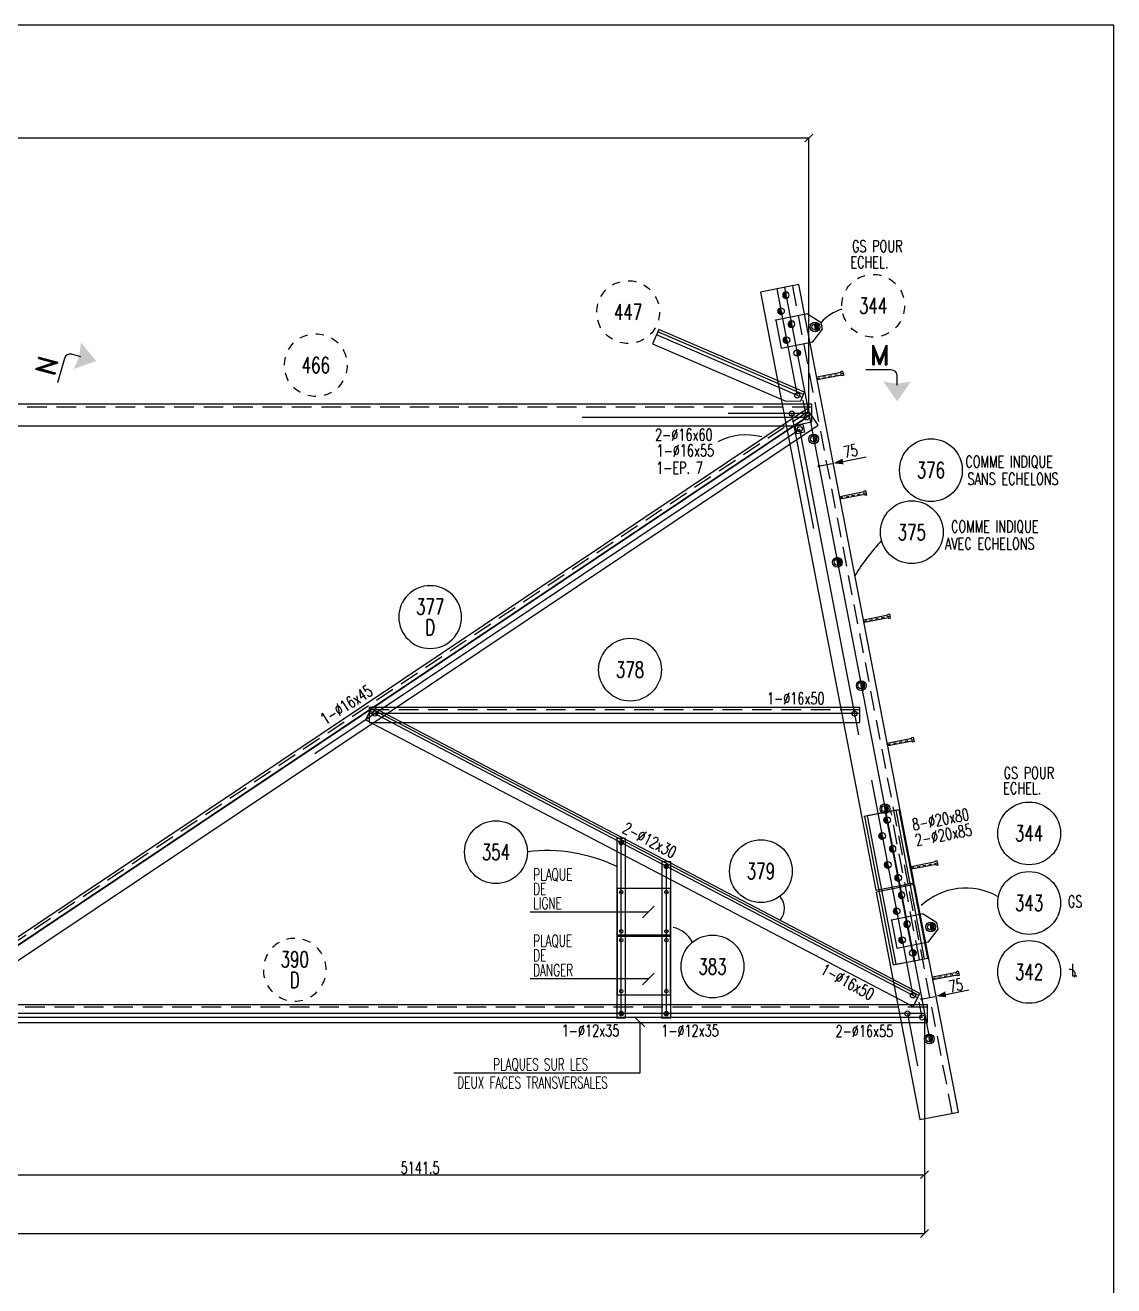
# Model space of a CAD drawing. Extents: x 554281 to 570501, y -47677 to -36197.
# Drawn here: x 564952 to 570501, y -42620 to -36197 of the extents above; entities that cross this region are included whole.
import ezdxf
from ezdxf.enums import TextEntityAlignment as Align

# ---------------------------------------------------------------- set-up
doc = ezdxf.new("R2010")
doc.units = 0
doc.header["$LTSCALE"] = 200
doc.header["$MEASUREMENT"] = 0
doc.linetypes.add('DASHDOT', pattern=[1, 0.5, -0.25, 0, -0.25])
doc.linetypes.add('DASHED', pattern=[0.75, 0.5, -0.25])
doc.layers.get('0').update_dxf_attribs({"linetype": 'CONTINUOUS'})
for name, color, linetype in [('ASSI', 6, 'CONTINUOUS'), ('BOLLINI_1', 7, 'CONTINUOUS'), ('BOLLINI_5', 7, 'CONTINUOUS'), ('Echelon', 1, 'CONTINUOUS'), ('FORI', 2, 'CONTINUOUS'), ('LINEA_ANG', 2, 'CONTINUOUS'), ('LINEE_PIASTRA', 2, 'CONTINUOUS'), ('LINEE_PIASTRE', 2, 'CONTINUOUS'), ('LM', 7, 'CONTINUOUS'), ('LP', 3, 'CONTINUOUS'), ('LS', 7, 'CONTINUOUS'), ('LSP', 3, 'CONTINUOUS'), ('MZ', 6, 'DASHDOT'), ('PIASTRE', 5, 'CONTINUOUS'), ('QT_MAL', 7, 'CONTINUOUS'), ('TESTI_A_P', 7, 'CONTINUOUS'), ('TRAT-Y', 7, 'DASHED')]:
    doc.layers.add(name, color=color, linetype=linetype)
doc.styles.add('QUOTE', font='ROMANS8.SHX', dxfattribs={"width": 0.7})
doc.styles.add('RD', font='ROMAND8.SHX', dxfattribs={"width": 0.7})
doc.styles.add('RQL', font='ROMANS8.SHX', dxfattribs={"width": 0.7})
doc.styles.add('RS', font='ROMANS8.shx', dxfattribs={"width": 0.7})
doc.styles.add('S00', font='romans', dxfattribs={"width": 0.8})
doc.styles.get("Standard").update_dxf_attribs({"font": 'ROMANS8.SHX', "width": 0.7})
doc.dimstyles.new('FRECCE1', dxfattribs={"dimtxt": 60, "dimasz": 6.66, "dimexe": 0, "dimexo": 0, "dimgap": 1, "dimtad": 1, "dimzin": 0, "dimdsep": 46, "dimtxsty": 'RS', "dimblk1": 'QUOTP', "dimblk2": 'QUOTF', "dimsah": 1, "dimcen": 0, "dimclrd": 2, "dimclre": 2, "dimclrt": 7, "dimadec": 0, "dimazin": 0, "dimtfac": 1, "dimtix": 1, "dimtmove": 2, "dimatfit": 3, "dimldrblk": 'QUOTP', "dimfxl": 1, "dimtolj": 1, "dimtzin": 0, "dimarcsym": 0})
doc.dimstyles.new('KIT', dxfattribs={"dimtxt": 40, "dimasz": 20, "dimexe": 1.25, "dimexo": 20, "dimgap": 10, "dimtad": 3, "dimdec": 1, "dimdsep": 46, "dimtxsty": 'S00', "dimblk": 'OBLIQUE', "dimcen": 2.5, "dimclrd": 256, "dimclre": 256, "dimclrt": 256, "dimaunit": 1, "dimadec": 1, "dimazin": 0, "dimtfac": 1, "dimtdec": 1, "dimtmove": 0, "dimatfit": 3, "dimldrblk": 'OBLIQUE', "dimfxl": 1, "dimlwd": -1, "dimlwe": -1, "dimarcsym": 0})
doc.dimstyles.new('TRATTO', dxfattribs={"dimscale": 0, "dimtxt": 60, "dimasz": 40, "dimexe": 0, "dimexo": 0, "dimgap": 5, "dimtad": 1, "dimrnd": 0.5, "dimdsep": 46, "dimtxsty": 'RS', "dimblk1": 'OBLIQUE', "dimblk2": 'OBLIQUE', "dimsah": 1, "dimcen": 0.09, "dimclrd": 2, "dimclre": 2, "dimclrt": 7, "dimadec": 0, "dimazin": 0, "dimtfac": 1, "dimtix": 1, "dimtmove": 2, "dimatfit": 3, "dimfxl": 1, "dimtolj": 1, "dimtzin": 0, "dimarcsym": 0})

# ---------------------------------------------------------------- blocks, each defined once
blk = doc.blocks.new('12')
at = {"color": 0}
for p, q in [((-1, 0.06), (-0.06, 1)), ((-1, 0.01), (-0.01, 1)), ((-1, -0.03), (0.03, 1)), ((-1, -0.07), (0.07, 1)), ((0.09, -1), (-1, 0.09)), ((0.05, -1), (-1, 0.05)), ((0, -1), (-1, 0)), ((-0.99, 0.16), (-0.16, 0.99)), ((-0.99, 0.11), (-0.11, 0.99)), ((-0.99, -0.11), (0.11, 0.99)), ((-0.99, -0.15), (0.15, 0.99)), ((0.17, -0.99), (-0.99, 0.17)), ((0.13, -0.99), (-0.99, 0.13)), ((-0.98, 0.22), (-0.22, 0.98)), ((-0.98, -0.19), (0.19, 0.98)), ((0.21, -0.98), (-0.98, 0.21)), ((-0.97, -0.23), (0.23, 0.97)), ((0.24, -0.97), (-0.97, 0.24)), ((-0.96, 0.28), (-0.28, 0.96)), ((-0.96, -0.27), (0.27, 0.96)), ((0.28, -0.96), (-0.96, 0.28)), ((-0.95, -0.3), (0.3, 0.95)), ((0.31, -0.95), (-0.95, 0.31)), ((-0.94, 0.34), (-0.34, 0.94)), ((-0.94, -0.33), (0.33, 0.94)), ((0.35, -0.94), (-0.94, 0.35)), ((-0.93, -0.37), (0.37, 0.93)), ((0.38, -0.93), (-0.93, 0.38)), ((-0.92, -0.4), (0.4, 0.92)), ((-0.91, 0.42), (-0.42, 0.91)), ((0.41, -0.91), (-0.91, 0.41)), ((-0.9, -0.43), (0.43, 0.9)), ((0.44, -0.9), (-0.9, 0.44)), ((-0.89, -0.46), (0.46, 0.89)), ((0.47, -0.88), (-0.88, 0.47)), ((-0.87, -0.49), (0.49, 0.87)), ((0.5, -0.87), (-0.87, 0.5)), ((-0.86, 0.52), (-0.52, 0.86)), ((-0.86, -0.52), (0.52, 0.86)), ((0.53, -0.85), (-0.85, 0.53)), ((-0.84, -0.54), (0.54, 0.84)), ((0.55, -0.83), (-0.83, 0.55)), ((-0.82, -0.57), (0.57, 0.82)), ((0.58, -0.81), (-0.81, 0.58)), ((-0.8, -0.6), (0.6, 0.8)), ((0.61, -0.79), (-0.79, 0.61)), ((-0.78, -0.62), (0.62, 0.78)), ((0.63, -0.78), (-0.78, 0.63)), ((-0.76, -0.65), (0.65, 0.76)), ((0.66, -0.75), (-0.75, 0.66)), ((-0.74, -0.67), (0.67, 0.74)), ((0.68, -0.73), (-0.73, 0.68)), ((-0.72, -0.69), (0.69, 0.72)), ((0.7, -0.71), (-0.71, 0.7)), ((-0.7, -0.72), (0.72, 0.7)), ((0.73, -0.69), (-0.69, 0.73)), ((0.75, -0.67), (-0.67, 0.75)), ((-0.67, -0.74), (0.74, 0.67)), ((-0.65, -0.76), (0.76, 0.65)), ((0.77, -0.64), (-0.64, 0.77)), ((-0.63, -0.78), (0.78, 0.63)), ((0.79, -0.62), (-0.62, 0.79)), ((-0.6, -0.8), (0.8, 0.6)), ((0.81, -0.59), (-0.59, 0.81)), ((-0.57, -0.82), (0.82, 0.57)), ((0.83, -0.56), (-0.56, 0.83)), ((-0.55, -0.84), (0.84, 0.55)), ((0.84, -0.54), (-0.54, 0.84)), ((-0.52, -0.85), (0.85, 0.52)), ((0.86, -0.51), (-0.51, 0.86)), ((-0.49, -0.87), (0.87, 0.49)), ((0.88, -0.48), (-0.48, 0.88)), ((-0.46, -0.89), (0.89, 0.46)), ((0.89, -0.45), (-0.45, 0.89)), ((-0.43, -0.9), (0.9, 0.43)), ((0.91, -0.42), (-0.42, 0.91)), ((-0.4, -0.92), (0.92, 0.4)), ((0.92, -0.39), (-0.39, 0.92)), ((-0.37, -0.93), (0.93, 0.37)), ((0.93, -0.36), (-0.36, 0.93)), ((-0.34, -0.94), (0.94, 0.34)), ((0.95, -0.33), (-0.33, 0.95)), ((-0.3, -0.95), (0.95, 0.3)), ((0.96, -0.29), (-0.29, 0.96)), ((-0.27, -0.96), (0.96, 0.27)), ((0.97, -0.26), (-0.26, 0.97)), ((-0.23, -0.97), (0.97, 0.23)), ((0.98, -0.22), (-0.22, 0.98)), ((-0.2, -0.98), (0.98, 0.2)), ((0.98, -0.18), (-0.18, 0.98)), ((-0.16, -0.99), (0.99, 0.16)), ((0.99, -0.14), (-0.14, 0.99)), ((-0.12, -0.99), (0.99, 0.12)), ((0.99, -0.1), (-0.1, 0.99)), ((-0.08, -1), (1, 0.08)), ((1, -0.06), (-0.06, 1)), ((-0.04, -1), (1, 0.04)), ((1, -0.02), (-0.02, 1)), ((1, 0.02), (0.02, 1)), ((1, 0.07), (0.07, 1)), ((0.99, 0.12), (0.12, 0.99)), ((0.98, 0.17), (0.17, 0.98)), ((0.97, 0.23), (0.23, 0.97)), ((0.96, 0.29), (0.29, 0.96)), ((0.93, 0.36), (0.36, 0.93)), ((0.9, 0.44), (0.44, 0.9)), ((0.84, 0.55), (0.55, 0.84)), ((-0.04, -1), (-1, -0.04)), ((-0.09, -1), (-1, -0.09)), ((-0.14, -0.99), (-0.99, -0.14)), ((-0.2, -0.98), (-0.98, -0.2)), ((-0.25, -0.97), (-0.97, -0.25)), ((-0.32, -0.95), (-0.95, -0.32)), ((-0.39, -0.92), (-0.92, -0.39)), ((-0.48, -0.88), (-0.88, -0.48)), ((-0.6, -0.8), (-0.8, -0.6)), ((0.01, -1), (1, -0.01)), ((0.05, -1), (1, -0.05)), ((0.1, -0.99), (0.99, -0.1)), ((0.15, -0.99), (0.99, -0.15)), ((0.21, -0.98), (0.98, -0.21)), ((0.27, -0.96), (0.96, -0.27)), ((0.33, -0.94), (0.94, -0.33)), ((0.41, -0.91), (0.91, -0.41)), ((0.5, -0.87), (0.87, -0.5)), ((0.66, -0.75), (0.75, -0.66))]:
    blk.add_line(p, q, dxfattribs=at)
blk.add_circle((0, 0), 1)
blk = doc.blocks.new('MRKR_98')
blk.add_point((0, 0))
at = {"color": 7, "style": 'QUOTE', "width": 0.5, "flags": 1}
for tag, p in [('TI', (3.73, 6.83)), ('DI_S', (3.73, 6.42)), ('AUX2', (3.71, 4.93)), ('NFORI', (3.72, 5.3)), ('AUX1', (3.73, 4.19)), ('D_S', (3.73, 6.02)), ('E_S', (3.73, 5.68)), ('FAM', (3.73, 4.55)), ('COMMESSA', (3.73, 3.85)), ('MD', (3.73, 3.51)), ('MP', (3.73, 3.16)), ('LARGHEZZA', (3.73, 2.82)), ('SPESSORE', (3.73, 2.48)), ('NP', (3.73, 2.14)), ('SV', (3.73, 1.79)), ('PESO', (3.73, 1.45)), ('QUA', (3.73, 1.11)), ('LUN', (3.73, 0.76)), ('PROF', (3.73, 0.42)), ('POS', (3.73, 0.08))]:
    blk.add_attdef(tag, p, '', height=0.2, dxfattribs=at)
at = {"color": 7, "flags": 1}
for tag, p in [('LAV1', (5.26, 6.88)), ('LAV2', (5.26, 6.55)), ('LAV3', (5.26, 6.21)), ('LAV4', (5.26, 5.88)), ('LAV5', (5.26, 5.55)), ('LAV6', (5.26, 5.21)), ('LAV7', (5.26, 4.88)), ('LAV8', (5.26, 4.55)), ('LAV9', (5.26, 4.21)), ('LAV10', (5.26, 3.88))]:
    blk.add_attdef(tag, p, '', height=0.2, dxfattribs=at)
blk = doc.blocks.new('ASSE98')
blk.add_line((0, 0), (1, 0))
at = {"color": 7, "style": 'QUOTE', "width": 0.5, "flags": 1}
for tag, p in [('TI', (1.3831, 6.8273)), ('DI_S', (1.3831, 6.4218)), ('D_S', (1.3831, 6.0209)), ('E_S', (1.3831, 5.6806)), ('NFORI', (1.3645, 5.2979)), ('ALAR', (1.3635, 4.9325)), ('FAM', (1.3775, 4.5465)), ('ALA', (1.3831, 4.1926)), ('DISP2', (1.3831, 3.8497)), ('DISP1', (1.3831, 3.5069)), ('PINZAF', (1.3831, 3.164)), ('PINZAI', (1.3831, 2.8211)), ('TRP', (1.3831, 2.4783)), ('NP', (1.3831, 2.1354)), ('SV', (1.3831, 1.7926)), ('PESO', (1.3831, 1.4497)), ('QUA', (1.3831, 1.1069)), ('LUN', (1.3831, 0.764)), ('PROF', (1.3831, 0.4211)), ('POS', (1.3831, 0.0783))]:
    blk.add_attdef(tag, p, '', height=0.2, dxfattribs=at)
at = {"color": 7, "flags": 1}
for tag, p in [('LAV1', (3.0743, 6.8285)), ('LAV2', (3.0743, 6.4951)), ('LAV3', (3.0743, 6.1618)), ('LAV4', (3.0743, 5.8285)), ('LAV5', (3.0743, 5.4951)), ('LAV6', (3.0743, 5.1618)), ('LAV7', (3.0743, 4.8285)), ('LAV8', (3.0743, 4.4951)), ('LAV9', (3.0743, 4.1618)), ('LAV10', (3.0743, 3.8285))]:
    blk.add_attdef(tag, p, '', height=0.2, dxfattribs=at)
blk = doc.blocks.new('P20')
at = {"color": 0}
for p, q in [((0, 0.98), (0.02, 1)), ((0, 0.94), (0.06, 1)), ((1, -0.01), (0, 0.99)), ((0, 0.89), (0.1, 0.99)), ((0, 0.85), (0.14, 0.99)), ((0, 0.8), (0.18, 0.98)), ((0, 0.76), (0.22, 0.98)), ((0, 0.71), (0.25, 0.97)), ((0, 0.67), (0.29, 0.96)), ((1, -0.05), (0, 0.95)), ((0, 0.62), (0.32, 0.95)), ((0, 0.58), (0.36, 0.93)), ((0, 0.53), (0.39, 0.92)), ((0, 0.49), (0.42, 0.91)), ((1, -0.09), (0, 0.9)), ((0, 0.44), (0.45, 0.89)), ((0, 0.4), (0.48, 0.88)), ((0.99, -0.13), (0, 0.86)), ((0, 0.35), (0.51, 0.86)), ((0, 0.31), (0.54, 0.84)), ((0, 0.26), (0.56, 0.83)), ((0.99, -0.17), (0, 0.81)), ((0, 0.22), (0.59, 0.81)), ((0, 0.17), (0.61, 0.79)), ((0.98, -0.21), (0, 0.77)), ((0, 0.13), (0.64, 0.77)), ((0, 0.08), (0.66, 0.75)), ((0, 0.04), (0.69, 0.73)), ((0.97, -0.25), (0, 0.72)), ((0, -0.01), (0.71, 0.7)), ((0.96, -0.28), (0, 0.68)), ((0, -0.05), (0.73, 0.68)), ((0, -0.1), (0.75, 0.66)), ((0.95, -0.32), (0, 0.63)), ((0, -0.14), (0.77, 0.63)), ((0, -0.19), (0.79, 0.61)), ((0.94, -0.35), (0, 0.59)), ((0, -0.23), (0.81, 0.58)), ((0, -0.28), (0.83, 0.56)), ((0.92, -0.38), (0, 0.54)), ((0, -0.32), (0.85, 0.53)), ((0.91, -0.41), (0, 0.5)), ((0, -0.36), (0.87, 0.5)), ((0, -0.41), (0.88, 0.47)), ((0.9, -0.44), (0, 0.45)), ((0, -0.45), (0.9, 0.44)), ((0.88, -0.47), (0, 0.41)), ((0, -0.5), (0.91, 0.41)), ((0, -0.54), (0.92, 0.38)), ((0.87, -0.5), (0, 0.36)), ((0, -0.59), (0.94, 0.35)), ((0.85, -0.53), (0, 0.32)), ((0, -0.63), (0.95, 0.31)), ((0, -0.68), (0.96, 0.28)), ((0.83, -0.56), (0, 0.27)), ((0, -0.72), (0.97, 0.25)), ((0.81, -0.58), (0, 0.23)), ((0, -0.77), (0.98, 0.21)), ((0.79, -0.61), (0, 0.18)), ((0, -0.81), (0.99, 0.17)), ((0.77, -0.63), (0, 0.14)), ((0, -0.86), (0.99, 0.13)), ((0.75, -0.66), (0, 0.09)), ((0, -0.9), (1, 0.09)), ((0.73, -0.68), (0, 0.05)), ((0, -0.95), (1, 0.05)), ((0.71, -0.7), (0, 0.01)), ((0, -0.99), (1, 0.01)), ((1, 0.04), (0.04, 1)), ((1, 0.09), (0.09, 1)), ((0.99, 0.14), (0.14, 0.99)), ((0.98, 0.19), (0.19, 0.98)), ((0.97, 0.25), (0.25, 0.97)), ((0.95, 0.31), (0.31, 0.95)), ((0.92, 0.38), (0.38, 0.92)), ((0.88, 0.47), (0.47, 0.88)), ((0.81, 0.59), (0.59, 0.81)), ((0.69, -0.73), (0, -0.04)), ((0.66, -0.75), (0, -0.08)), ((0.64, -0.77), (0, -0.13)), ((0.61, -0.79), (0, -0.17)), ((0.59, -0.81), (0, -0.22)), ((0.56, -0.83), (0, -0.26)), ((0.54, -0.84), (0, -0.31)), ((0.51, -0.86), (0, -0.35)), ((0.48, -0.88), (0, -0.4)), ((0.45, -0.89), (0, -0.44)), ((0.42, -0.91), (0, -0.49)), ((0.39, -0.92), (0, -0.53)), ((0.36, -0.93), (0, -0.58)), ((0.32, -0.95), (0, -0.62)), ((0.29, -0.96), (0, -0.67)), ((0.25, -0.97), (0, -0.71)), ((0.22, -0.98), (0, -0.76)), ((0.18, -0.98), (0, -0.8)), ((0.14, -0.99), (0, -0.85)), ((0.1, -0.99), (0, -0.89)), ((0.04, -1), (1, -0.04)), ((0.09, -1), (1, -0.09)), ((0.14, -0.99), (0.99, -0.14)), ((0.19, -0.98), (0.98, -0.19)), ((0.25, -0.97), (0.97, -0.25)), ((0.31, -0.95), (0.95, -0.31)), ((0.38, -0.92), (0.92, -0.38)), ((0.47, -0.88), (0.88, -0.47)), ((0.59, -0.81), (0.81, -0.59))]:
    blk.add_line(p, q, dxfattribs=at)
for radius in [1.5, 1]:
    blk.add_circle((0, 0), radius)
blk = doc.blocks.new('16')
blk.add_circle((0, 0), 1)
blk = doc.blocks.new('20')
at = {"color": 0}
for p, q in [((0, 0.98), (0.02, 1)), ((0, 0.94), (0.06, 1)), ((1, -0.01), (0, 0.99)), ((0, 0.89), (0.1, 0.99)), ((0, 0.85), (0.14, 0.99)), ((0, 0.8), (0.18, 0.98)), ((0, 0.76), (0.22, 0.98)), ((0, 0.71), (0.25, 0.97)), ((0, 0.67), (0.29, 0.96)), ((1, -0.05), (0, 0.95)), ((0, 0.62), (0.32, 0.95)), ((0, 0.58), (0.36, 0.93)), ((0, 0.53), (0.39, 0.92)), ((0, 0.49), (0.42, 0.91)), ((1, -0.09), (0, 0.9)), ((0, 0.44), (0.45, 0.89)), ((0, 0.4), (0.48, 0.88)), ((0.99, -0.13), (0, 0.86)), ((0, 0.35), (0.51, 0.86)), ((0, 0.31), (0.54, 0.84)), ((0, 0.26), (0.56, 0.83)), ((0.99, -0.17), (0, 0.81)), ((0, 0.22), (0.59, 0.81)), ((0, 0.17), (0.61, 0.79)), ((0.98, -0.21), (0, 0.77)), ((0, 0.13), (0.64, 0.77)), ((0, 0.08), (0.66, 0.75)), ((0, 0.04), (0.69, 0.73)), ((0.97, -0.25), (0, 0.72)), ((0, -0.01), (0.71, 0.7)), ((0.96, -0.28), (0, 0.68)), ((0, -0.05), (0.73, 0.68)), ((0, -0.1), (0.75, 0.66)), ((0.95, -0.32), (0, 0.63)), ((0, -0.14), (0.77, 0.63)), ((0, -0.19), (0.79, 0.61)), ((0.94, -0.35), (0, 0.59)), ((0, -0.23), (0.81, 0.58)), ((0, -0.28), (0.83, 0.56)), ((0.92, -0.38), (0, 0.54)), ((0, -0.32), (0.85, 0.53)), ((0.91, -0.41), (0, 0.5)), ((0, -0.36), (0.87, 0.5)), ((0, -0.41), (0.88, 0.47)), ((0.9, -0.44), (0, 0.45)), ((0, -0.45), (0.9, 0.44)), ((0.88, -0.47), (0, 0.41)), ((0, -0.5), (0.91, 0.41)), ((0, -0.54), (0.92, 0.38)), ((0.87, -0.5), (0, 0.36)), ((0, -0.59), (0.94, 0.35)), ((0.85, -0.53), (0, 0.32)), ((0, -0.63), (0.95, 0.31)), ((0, -0.68), (0.96, 0.28)), ((0.83, -0.56), (0, 0.27)), ((0, -0.72), (0.97, 0.25)), ((0.81, -0.58), (0, 0.23)), ((0, -0.77), (0.98, 0.21)), ((0.79, -0.61), (0, 0.18)), ((0, -0.81), (0.99, 0.17)), ((0.77, -0.63), (0, 0.14)), ((0, -0.86), (0.99, 0.13)), ((0.75, -0.66), (0, 0.09)), ((0, -0.9), (1, 0.09)), ((0.73, -0.68), (0, 0.05)), ((0, -0.95), (1, 0.05)), ((0.71, -0.7), (0, 0.01)), ((0, -0.99), (1, 0.01)), ((1, 0.04), (0.04, 1)), ((1, 0.09), (0.09, 1)), ((0.99, 0.14), (0.14, 0.99)), ((0.98, 0.19), (0.19, 0.98)), ((0.97, 0.25), (0.25, 0.97)), ((0.95, 0.31), (0.31, 0.95)), ((0.92, 0.38), (0.38, 0.92)), ((0.88, 0.47), (0.47, 0.88)), ((0.81, 0.59), (0.59, 0.81)), ((0.69, -0.73), (0, -0.04)), ((0.66, -0.75), (0, -0.08)), ((0.64, -0.77), (0, -0.13)), ((0.61, -0.79), (0, -0.17)), ((0.59, -0.81), (0, -0.22)), ((0.56, -0.83), (0, -0.26)), ((0.54, -0.84), (0, -0.31)), ((0.51, -0.86), (0, -0.35)), ((0.48, -0.88), (0, -0.4)), ((0.45, -0.89), (0, -0.44)), ((0.42, -0.91), (0, -0.49)), ((0.39, -0.92), (0, -0.53)), ((0.36, -0.93), (0, -0.58)), ((0.32, -0.95), (0, -0.62)), ((0.29, -0.96), (0, -0.67)), ((0.25, -0.97), (0, -0.71)), ((0.22, -0.98), (0, -0.76)), ((0.18, -0.98), (0, -0.8)), ((0.14, -0.99), (0, -0.85)), ((0.1, -0.99), (0, -0.89)), ((0.04, -1), (1, -0.04)), ((0.09, -1), (1, -0.09)), ((0.14, -0.99), (0.99, -0.14)), ((0.19, -0.98), (0.98, -0.19)), ((0.25, -0.97), (0.97, -0.25)), ((0.31, -0.95), (0.95, -0.31)), ((0.38, -0.92), (0.92, -0.38)), ((0.47, -0.88), (0.88, -0.47)), ((0.59, -0.81), (0.81, -0.59))]:
    blk.add_line(p, q, dxfattribs=at)
blk.add_line((0, 1), (0, -1))
blk.add_circle((0, 0), 1)
blk = doc.blocks.new('_OBLIQUE')
at = {"color": 0, "linetype": 'ByBlock'}
blk.add_line((-0.5, -0.5), (0.5, 0.5), dxfattribs=at)
blk = doc.blocks.new('*D36')
at = {"layer": 'LS', "color": 2, "lineweight": -2, "transparency": 16777216}
for p, q in [((564394.1, -41233), (564394.1, -42054.1)), ((569535.6, -41233), (569535.6, -42054.1)), ((564394.1, -42054.1), (569535.6, -42054.1))]:
    blk.add_line(p, q, dxfattribs=at)
at = {"layer": 'LS', "color": 2, "lineweight": -2, "transparency": 16777216, "xscale": 40, "yscale": 40, "zscale": 40, "rotation": 180}
blk.add_blockref('_OBLIQUE', (564394.1, -42054.1), dxfattribs=at)
at = {"layer": 'LS', "color": 2, "lineweight": -2, "transparency": 16777216, "xscale": 40, "yscale": 40, "zscale": 40}
blk.add_blockref('_OBLIQUE', (569535.6, -42054.1), dxfattribs=at)
at = {"layer": 'LS', "color": 7, "transparency": 16777216, "insert": (566964.8, -42019.1), "char_height": 60, "attachment_point": 5, "style": 'RS'}
blk.add_mtext('\\A1;5141.5', dxfattribs=at)
blk = doc.blocks.new('YYY')
blk.add_circle((0, 0), 8)
at = {"color": 3, "style": 'RQL', "width": 0.7}
for tag, p in [('POS3', (0, 0.65)), ('POS2', (0, -4.63))]:
    blk.add_attdef(tag, text='', height=4, dxfattribs=at).set_placement(p, align=Align.CENTER)
at = {"style": 'RQL', "width": 0.7, "flags": 1}
blk.add_attdef('TIPO', text='', height=3, dxfattribs=at).set_placement((0, 0), align=Align.MIDDLE_CENTER)
blk = doc.blocks.new('A$C6E393FD9')
at = {"layer": 'Echelon', "color": 3}
blk.add_lwpolyline([(2.5, 0), (0, 19.8), (168.6, 41.4), (167.9, 47.2), (177.8, 48.5), (181.8, 17.1), (171.9, 15.8), (171.2, 21.6), (2.5, 0)], close=True, dxfattribs=at)
at = {"layer": 'MZ', "ltscale": 0.2}
blk.add_line((1.3, 9.9), (179.8, 32.8), dxfattribs=at)
blk = doc.blocks.new('xxx')
blk.add_circle((0, 0), 8)
at = {"color": 3, "style": 'RQL', "width": 0.7}
blk.add_attdef('POS', text='', height=4, dxfattribs=at).set_placement((0, 0), align=Align.MIDDLE)
at = {"color": 3, "style": 'RQL', "width": 0.7, "flags": 1}
blk.add_attdef('POS1', (-0.39, -5.42), '', height=2, dxfattribs=at)
at = {"style": 'RQL', "width": 0.7, "flags": 1}
blk.add_attdef('TIPO', (-0.39, -8.66), '', height=2, dxfattribs=at)
blk = doc.blocks.new('bull')
at = {"style": 'RS', "width": 0.7, "flags": 1}
for tag, p in [('NN', (-12.25, 0)), ('DIAMETRO', (0, -4.86)), ('SERRAGGIO', (0, -9.71)), ('LUNGHEZZA', (0, -14.57)), ('NB', (0, -19.43)), ('TIPO', (0, -24.12)), ('EL', (-0.14, -29))]:
    blk.add_attdef(tag, p, '', height=3, dxfattribs=at)
at = {"style": 'RS', "width": 0.7}
blk.add_attdef('BULLONE', (0, 0), '', height=3, dxfattribs=at)
blk = doc.blocks.new('zzz')
at = {"linetype": 'Continuous'}
for start, end in [(120, 135), (90, 105), (60, 75), (150, 165), (30, 45), (180, 195), (0, 15), (330, 345), (210, 225), (300, 315), (240, 255), (270, 285)]:
    blk.add_arc((0, 0), 8, start, end, dxfattribs=at)
at = {"color": 3, "style": 'RQL', "width": 0.7}
blk.add_attdef('POS1', text='', height=4, dxfattribs=at).set_placement((0, 0), align=Align.MIDDLE)
at = {"style": 'RQL', "width": 0.7, "flags": 1}
blk.add_attdef('TIPO', (0, -8), '', height=3, dxfattribs=at)
blk = doc.blocks.new('QUOTP')
at = {"layer": 'ASSI', "color": 2, "const_width": 1.07}
blk.add_lwpolyline([(-0.53, 0, 1), (0.53, 0, 1)], format="xyb", close=True, dxfattribs=at)
blk = doc.blocks.new('QUOTF')
at = {"layer": 'LS', "color": 2}
blk.add_line((7.5, 0), (25.5, 0), dxfattribs=at)
blk.add_solid([(7.5, 2.25), (0, 0), (7.5, -2.25)], dxfattribs=at)
blk = doc.blocks.new('*D48')
at = {"layer": 'QT_MAL', "color": 2, "lineweight": -2, "transparency": 16777216}
for p, q in [((568997.6, -38443.3), (568997.6, -38443.3)), ((569004.2, -38442.1), (569064.7, -38430.4)), ((569071.3, -38429.1), (569071.3, -38429.1))]:
    blk.add_line(p, q, dxfattribs=at)
at = {"layer": 'QT_MAL', "color": 2, "lineweight": -2, "transparency": 16777216, "xscale": 6.66, "yscale": 6.66, "zscale": 6.66}
for name, p, rotation in [('QUOTF', (569071.3, -38429.1), 10.91543261024065), ('QUOTP', (568997.6, -38443.3), 190.9154326102406)]:
    blk.add_blockref(name, p, dxfattribs=dict(at, rotation=rotation))
at = {"layer": 'QT_MAL', "color": 7, "transparency": 16777216, "insert": (569158.9, -38366.5), "char_height": 60, "attachment_point": 5, "rotation": 10.91543, "style": 'RS'}
blk.add_mtext('\\A1;75', dxfattribs=at)
blk = doc.blocks.new('*D51')
at = {"layer": 'LS', "color": 2, "lineweight": -2, "transparency": 16777216}
for p, q in [((556304.5, -38175.6), (556304.5, -36771.3)), ((556304.5, -36771.3), (568946, -36771.3)), ((568946, -38175.6), (568946, -36771.3))]:
    blk.add_line(p, q, dxfattribs=at)
at = {"layer": 'LS', "color": 2, "lineweight": -2, "transparency": 16777216, "xscale": 40, "yscale": 40, "zscale": 40, "rotation": 180}
blk.add_blockref('_OBLIQUE', (556304.5, -36771.3), dxfattribs=at)
at = {"layer": 'LS', "color": 2, "lineweight": -2, "transparency": 16777216, "xscale": 40, "yscale": 40, "zscale": 40}
blk.add_blockref('_OBLIQUE', (568946, -36771.3), dxfattribs=at)
at = {"layer": 'LS', "color": 7, "transparency": 16777216, "insert": (562625.2, -36733.5), "char_height": 60, "attachment_point": 5, "style": 'RS'}
blk.add_mtext('\\A1;12641 SUR TRUSQ. 75', dxfattribs=at)
blk = doc.blocks.new('*D54')
at = {"layer": 'LS', "color": 2, "lineweight": -2, "transparency": 16777216}
for p, q in [((555714.8, -42054.1), (555714.8, -42353.7)), ((569535.6, -42054.1), (569535.6, -42353.7)), ((555714.8, -42353.7), (569535.6, -42353.7))]:
    blk.add_line(p, q, dxfattribs=at)
at = {"layer": 'LS', "color": 2, "lineweight": -2, "transparency": 16777216, "xscale": 40, "yscale": 40, "zscale": 40, "rotation": 180}
blk.add_blockref('_OBLIQUE', (555714.8, -42353.7), dxfattribs=at)
at = {"layer": 'LS', "color": 2, "lineweight": -2, "transparency": 16777216, "xscale": 40, "yscale": 40, "zscale": 40}
blk.add_blockref('_OBLIQUE', (569535.6, -42353.7), dxfattribs=at)
at = {"layer": 'LS', "color": 7, "transparency": 16777216, "insert": (562625.2, -42315.9), "char_height": 60, "attachment_point": 5, "style": 'RS'}
blk.add_mtext('\\A1;13821 SUR TRUSQ. 75', dxfattribs=at)
blk = doc.blocks.new('*D55')
at = {"layer": 'QT_MAL', "color": 2, "lineweight": -2, "transparency": 16777216}
for p, q in [((569521.3, -41158.9), (569521.3, -41158.9)), ((569527.9, -41157.6), (569588.4, -41146)), ((569595, -41144.7), (569595, -41144.7))]:
    blk.add_line(p, q, dxfattribs=at)
at = {"layer": 'QT_MAL', "color": 2, "lineweight": -2, "transparency": 16777216, "xscale": 6.66, "yscale": 6.66, "zscale": 6.66}
for name, p, rotation in [('QUOTF', (569595, -41144.7), 10.91543261024065), ('QUOTP', (569521.3, -41158.9), 190.9154326102406)]:
    blk.add_blockref(name, p, dxfattribs=dict(at, rotation=rotation))
at = {"layer": 'QT_MAL', "color": 7, "transparency": 16777216, "insert": (569695.6, -41089.4), "char_height": 60, "attachment_point": 5, "rotation": 10.91543, "style": 'RS'}
blk.add_mtext('\\A1;75', dxfattribs=at)
blk = doc.blocks.new('www')
at = {"linetype": 'Continuous'}
for start, end in [(120, 135), (90, 105), (60, 75), (150, 165), (30, 45), (180, 195), (0, 15), (330, 345), (210, 225), (300, 315), (240, 255), (270, 285)]:
    blk.add_arc((0, 0), 8, start, end, dxfattribs=at)
at = {"color": 3, "style": 'RQL', "width": 0.7}
for tag, p in [('POS3', (0, 0.65)), ('POS2', (0, -4.63))]:
    blk.add_attdef(tag, text='', height=4, dxfattribs=at).set_placement(p, align=Align.CENTER)
at = {"style": 'RQL', "width": 0.7, "flags": 1}
blk.add_attdef('TIPO', text='', height=3, dxfattribs=at).set_placement((0, 0), align=Align.MIDDLE_CENTER)
blk = doc.blocks.new('IQ')
for p, q in [((0.5, 0.5), (-0.5, 0.5)), ((-0.5, 0.5), (-0.5, -0.5)), ((0.5, -0.5), (0.5, 0.5)), ((-0.5, -0.5), (0.5, -0.5))]:
    blk.add_line(p, q)
at = {"flags": 1}
for tag, p in [('SPESSORE', (0, -0.01)), ('NUMERO', (0, -0.34))]:
    blk.add_attdef(tag, p, '', height=0.2, dxfattribs=at)
blk = doc.blocks.new('imbbull')
at = {"style": 'RS', "width": 0.7, "flags": 1}
for tag, p in [('NN', (-11.1, 0)), ('DIAMETRO', (0, -4.86)), ('SERRAGGIO', (0, -9.71)), ('LUNGHEZZA', (0, -14.57)), ('NB', (0, -19.43)), ('TIPO', (0, -24.38)), ('EL', (-0.14, -29.26))]:
    blk.add_attdef(tag, p, '', height=3, dxfattribs=at)
at = {"style": 'RS', "width": 0.7}
blk.add_attdef('BULLONE', (0, 0), '', height=3, dxfattribs=at)

msp = doc.modelspace()

# ---------------------------------------------------------------- linework, layer by layer
at = {"layer": 'ASSI', "color": 6}
msp.add_line((569449.059, -41233.034), (569500.518, -41499.869), dxfattribs=at)
at = {"layer": 'LINEA_ANG'}
for p, q in [((568895.72, -37518.793), (568699.338, -37556.665)), ((568699.338, -37556.665), (569287.111, -40604.506)), ((569483.493, -40566.634), (568895.72, -37518.793)), ((568181.731, -37747.533), (568150.152, -37821.037)), ((568924.12, -38066.472), (568181.731, -37747.533)), ((568150.152, -37821.037), (568828.226, -38112.345)), ((568905.173, -38110.575), (568924.12, -38066.472)), ((568961.729, -38128.644), (563161.729, -38128.644)), ((568937.562, -38151.541), (564491.625, -41125.67)), ((568828.226, -38112.345), (568905.173, -38110.575)), ((568993.164, -38234.658), (568937.562, -38151.541)), ((568961.729, -38218.644), (568961.729, -38128.644)), ((568861.729, -38238.644), (568961.729, -38218.644)), ((563161.729, -38238.644), (568861.729, -38238.644)), ((564592.11, -41178.762), (568993.164, -38234.658)), ((566721.027, -39669.665), (566686.241, -39736.11)), ((569206.713, -39674.339), (566705.713, -39674.339)), ((566705.713, -39674.339), (566705.713, -39749.339)), ((569512.601, -41131.143), (566721.027, -39669.665)), ((569206.713, -39749.339), (569206.713, -39674.339)), ((566686.241, -39736.11), (569477.814, -41197.588)), ((566705.713, -39749.339), (569206.713, -39749.339)), ((569390.893, -40197.421), (569243.607, -40225.824)), ((569536.7, -40953.489), (569390.893, -40197.421)), ((569243.607, -40225.824), (569389.414, -40981.893)), ((569287.111, -40604.506), (569483.493, -40566.634)), ((569485.332, -40576.173), (569288.951, -40614.045)), ((569708.777, -41734.824), (569485.332, -40576.173)), ((569288.951, -40614.045), (569512.396, -41772.696)), ((569389.414, -40981.893), (569536.7, -40953.489)), ((569477.814, -41197.588), (569512.601, -41131.143)), ((569551.343, -41188.034), (564297.343, -41188.034)), ((569551.343, -41278.034), (569551.343, -41188.034)), ((569551.343, -41278.034), (569551.343, -41188.034)), ((564297.343, -41278.034), (569551.343, -41278.034)), ((569512.396, -41772.696), (569708.777, -41734.824))]:
    msp.add_line(p, q, dxfattribs=at)
at = {"layer": 'LINEA_ANG', "color": 2}
for p, q in [((568919.186, -38077.957), (568176.797, -37759.018)), ((569507.267, -41141.332), (566715.693, -39679.853))]:
    msp.add_line(p, q, dxfattribs=at)
at = {"layer": 'LINEA_ANG', "color": 6, "const_width": 4.75}
msp.add_lwpolyline([(568943.376, -38175.644, 1), (568948.626, -38175.644, 1)], format="xyb", close=True, dxfattribs=at)
at = {"layer": 'LINEA_ANG', "color": 1, "const_width": 4.75}
msp.add_lwpolyline([(569532.99, -41233.034, 1), (569538.24, -41233.034, 1)], format="xyb", close=True, dxfattribs=at)
msp.add_lwpolyline([(569532.99, -41233.034, 1), (569538.24, -41233.034, 1)], format="xyb", close=True, dxfattribs=at)
at = {"layer": 'LINEE_PIASTRA'}
for p, q in [((568939.828, -37668.353), (569009.158, -37710.997)), ((568967.286, -37810.73), (569015.785, -37745.363)), ((569529.443, -40725.743), (569598.772, -40768.387)), ((569556.9, -40868.12), (569605.4, -40802.753))]:
    msp.add_line(p, q, dxfattribs=at)
at = {"layer": 'LINEE_PIASTRE'}
for p, q in [((568939.828, -37668.353), (568777.814, -37699.598)), ((568777.814, -37699.598), (568805.271, -37841.974)), ((569015.785, -37745.363), (569009.158, -37710.997)), ((568805.271, -37841.974), (568967.286, -37810.73)), ((569406.604, -40194.391), (569229.86, -40228.476)), ((569552.411, -40950.46), (569406.604, -40194.391)), ((569229.86, -40228.476), (569375.668, -40984.544)), ((568012.231, -40340.391), (567967.231, -40340.391)), ((567967.231, -40340.391), (567967.231, -41255.391)), ((568012.231, -41255.391), (568012.231, -40340.391)), ((568242.231, -40460.095), (568197.231, -40460.095)), ((568197.231, -40460.095), (568197.231, -41255.095)), ((568242.231, -41255.095), (568242.231, -40460.095)), ((569529.443, -40725.743), (569367.428, -40756.988)), ((569367.428, -40756.988), (569394.886, -40899.364)), ((569605.4, -40802.753), (569598.772, -40768.387)), ((569394.886, -40899.364), (569556.9, -40868.12)), ((569375.668, -40984.544), (569552.411, -40950.46)), ((567967.231, -41255.391), (568012.231, -41255.391)), ((568197.231, -41255.095), (568242.231, -41255.095))]:
    msp.add_line(p, q, dxfattribs=at)
at = {"layer": 'LP', "color": 6}
msp.add_arc((568627.438, -38608.781), 324.123, 75.9766153, 116.6467762, dxfattribs=at)
at = {"layer": 'LS', "color": 6}
for p, q in [((568782.789, -37540.561), (568887.47, -38083.379)), ((568822.065, -37532.987), (569560.557, -41362.369)), ((568934.581, -38195.644), (568917.453, -38106.829)), ((564394.076, -41233.034), (568934.581, -38195.644)), ((568934.581, -38195.644), (567790.351, -38195.644)), ((568946.001, -38175.644), (568534.933, -38175.644)), ((568972.487, -38761.816), (568859.445, -38175.644)), ((566428.841, -39908.059), (568900.164, -38254.764)), ((569200.575, -39812.527), (568900.162, -38254.765)), ((569265.506, -40043.646), (569477.085, -41140.769)), ((567990.231, -41233.069), (567990.231, -40362.353)), ((568220.231, -41233.069), (568220.231, -40482.765)), ((569535.615, -41233.034), (564297.343, -41233.034)), ((569524.196, -41253.034), (569509.192, -41175.233)), ((569524.196, -41253.034), (564431.826, -41253.034)), ((568085.034, -41275.788), (568085.034, -41536.308)), ((568085.034, -41275.788), (568085.034, -41536.308)), ((568085.034, -41536.308), (567137.389, -41536.308))]:
    msp.add_line(p, q, dxfattribs=at)
at = {"layer": 'LS', "color": 8}
msp.add_lwpolyline([(554280.738, -36196.805), (554280.738, -47676.805), (567000.738, -47676.805), (567000.738, -46076.805), (570500.738, -46076.805), (570500.738, -36196.805), (554280.738, -36196.805)], close=True, dxfattribs=at)
at = {"layer": 'LS'}
for points in [[(567970.231, -40593.915), (568240.231, -40593.915), (568240.231, -40833.915), (567970.231, -40833.915)], [(567970.231, -40838.915), (568240.231, -40838.915), (568240.231, -41138.915), (567970.231, -41138.915)]]:
    msp.add_lwpolyline(points, close=True, dxfattribs=at)
at = {"layer": 'LS', "const_width": 0.25}
msp.add_lwpolyline([(569535.24, -41233.034, 1), (569535.99, -41233.034, 1)], format="xyb", close=True, dxfattribs=at)
msp.add_lwpolyline([(569535.24, -41233.034, 1), (569535.99, -41233.034, 1)], format="xyb", close=True, dxfattribs=at)
msp.add_lwpolyline([(569535.24, -41233.034, 1), (569535.99, -41233.034, 1)], format="xyb", close=True, dxfattribs=at)
at = {"layer": 'LS', "color": 7}
for centre in [(567990.231, -40613.915), (568220.231, -40613.915), (567990.231, -40813.915), (567990.231, -40858.915), (568220.231, -40813.915), (568220.231, -40858.915), (567990.231, -41118.915), (568220.231, -41118.915)]:
    msp.add_circle(centre, 8.75, dxfattribs=at)
at = {"layer": 'LS', "color": 6}
for centre, radius, start, end in [((569183.123, -37867.752), 234.171, 107.0542119, 137.9787984), ((570176.417, -39620.584), 1172.663, 137.1427128, 148.0517315), ((567607.726, -41241.435), 838.8, 64.6182782, 96.5898702), ((569746.457, -40930.306), 336.083, 61.1706133, 132.6249542), ((568730.137, -40697.883), 92.254, 320.6525525, 41.1859473), ((568219.635, -40940.208), 150.52, 28.6730827, 76.3803438), ((570279.544, -41033.296), 25.133, 324.3117873, 103.3316642)]:
    msp.add_arc(centre, radius, start, end, dxfattribs=at)
at = {"layer": 'LSP'}
for p, q in [((565151.798, -37894.37), (565117.513, -38019.768)), ((565235.087, -37886.041), (565188.648, -37873.345)), ((569366.505, -37953.105), (569236.505, -37953.105)), ((569396.505, -38031.248), (569396.505, -37983.105))]:
    msp.add_line(p, q, dxfattribs=at)
for centre, start, end in [((565180.736, -37902.282), 74.7083015, 164.7083015), ((569366.505, -37983.105), 0, 90)]:
    msp.add_arc(centre, 30, start, end, dxfattribs=at)
for points in [[(565314.046, -37907.63), (565236.047, -37813.735), (565227.232, -37883.894)], [(565314.046, -37907.63), (565199.125, -37948.778), (565227.232, -37883.894)], [(569396.505, -38113.105), (569326.505, -38013.105), (569396.505, -38023.105)], [(569396.505, -38113.105), (569466.505, -38013.105), (569396.505, -38023.105)]]:
    msp.add_solid(points, dxfattribs=at)
at = {"layer": 'TRAT-Y'}
for p, q in [((569452.072, -40572.694), (568864.299, -37524.852)), ((568961.729, -38143.644), (563161.729, -38143.644)), ((568945.903, -38164.009), (564499.965, -41138.137)), ((569206.713, -39685.839), (566705.713, -39685.839)), ((569510.68, -40958.508), (569364.873, -40202.439)), ((569677.356, -41740.884), (569453.911, -40582.233)), ((569551.343, -41201.034), (564297.343, -41201.034))]:
    msp.add_line(p, q, dxfattribs=at)

# ---------------------------------------------------------------- block references
at = {"layer": 'ASSI'}
for p, xscale, rotation in [((569483.491, -40566.625), 3104, 100.9154326102436), ((568912.278, -38094.036), 808, 156.7510383392747), ((568961.729, -38128.644), 5800, 180), ((568957.023, -38180.632), 5349, 213.7807103935028), ((569501.005, -41153.292), 3151, 152.3664917154603), ((569206.713, -39704.339), 2501, 180), ((569483.677, -40963.715), 770, 100.9154326101934), ((569708.775, -41734.815), 1180, 100.9154326102407), ((569551.343, -41188.034), 5254, 180)]:
    msp.add_blockref('ASSE98', p, dxfattribs=dict(at, xscale=xscale, rotation=rotation))
at = {"layer": 'BOLLINI_1'}
for p, xscale, yscale, zscale, values in [((569568.607, -38464.183), 19.9980000000018, 19.9980000000018, 19.9980000000018, {'POS': '376'}), ((569471.02, -38780.427), 19.9980000000018, 19.9980000000018, 19.9980000000018, {'POS': '375'}), ((568034.966, -39480.923), 20, 20, 20, {'POS': '378'}), ((570069.123, -40315.086), 19.9979999500073, 19.9979999500073, 19.9979999500073, {'POS': '344'}), ((567351.498, -40410.535), 19.9980000000018, 19.9980000000018, 19.9980000000018, {'POS': '354'}), ((568701.996, -40507.504), 20, 20, 20, {'POS': '379'}), ((570069.123, -40669.555), 19.9979999500073, 19.9979999500073, 19.9979999500073, {'POS': '343'}), ((568455.248, -40993.552), 19.9979999999523, 19.9979999999523, 19.9979999999523, {'POS': '383'}), ((570069.123, -41020.974), 19.9979999500073, 19.9979999500073, 19.9979999500073, {'POS': '342'})]:
    msp.add_blockref('xxx', p, dxfattribs=dict(at, xscale=xscale, yscale=yscale, zscale=zscale)).add_auto_attribs(values)
at = {"layer": 'BOLLINI_5'}
ref = msp.add_blockref('YYY', (567016.451, -39212.828), dxfattribs=dict(at, xscale=-19.99970832477619, yscale=19.99970832471798, zscale=19.99970832474173))
ref.add_attrib('POS3', '377', dxfattribs={"layer": '0', "color": 3, "height": 79.9988, "style": 'RQL', "width": 0.7}).set_placement((567016.451, -39199.889), align=Align.CENTER)
ref.add_attrib('POS2', 'D', dxfattribs={"layer": '0', "color": 3, "height": 79.999, "style": 'RQL', "width": 0.7}).set_placement((567016.451, -39305.435), align=Align.CENTER)
at = {"layer": 'FORI'}
for name, p, xscale, yscale, zscale in [('20', (568829.68, -37572.476), -16.5, 16.5, 16.5), ('20', (568858.084, -37719.762), -16.5, 16.5, 16.5), ('20', (568886.488, -37867.049), 16.5, 16.5, 16.5), ('16', (568887.47, -38083.379), 13, 13, 13), ('16', (568859.445, -38175.644), 13, 13, 13), ('16', (569179.713, -39704.339), 13, 13, 13), ('20', (569373.849, -40394.208), -16.5, 16.5, 16.5), ('20', (569419.295, -40629.866), -16.5, 16.5, 16.5), ('20', (569447.699, -40777.152), -16.5, 16.5, 16.5), ('20', (569476.103, -40924.439), 16.5, 16.5, 16.5), ('16', (569449.059, -41233.034), 13, 13, 13)]:
    msp.add_blockref(name, p, dxfattribs=dict(at, xscale=xscale, yscale=yscale, zscale=zscale))
for name, p, xscale, yscale, zscale, rotation in [('20', (568804.606, -37653.694), 16.5, 16.5, 16.5, 201.830865220485), ('P20', (568978.076, -37734.66), 16.5, 16.5, 16.5, 7.543052222774039), ('20', (568833.01, -37800.98), 16.5, 16.5, 16.5, 201.830865220485), ('16', (568934.581, -38195.644), 13, 13, 13, 0.04745451600003003), ('16', (568900.162, -38254.763), 13, 13, 13, 0.04745451600003003), ('P20', (568970.943, -38304.979), 16.5, 16.5, 16.5, 7.543052222774039), ('P20', (569092.133, -38933.4), 16.5, 16.5, 16.5, 7.543052222774039), ('P20', (569213.324, -39561.821), 16.5, 16.5, 16.5, 7.543052222774039), ('16', (566733.359, -39704.339), 12.99999999999998, 12.99999999999998, 12.99999999999998, 0.3829441680000295), ('P20', (569334.289, -40189.076), 16.5, 16.5, 16.5, 7.543052222774039), ('20', (569345.445, -40246.922), 16.5, 16.5, 16.5, 201.830865220485), ('20', (569320.37, -40328.14), 16.5, 16.5, 16.5, 201.830865220485), ('12', (567990.231, -40362.353), 10.5, 10.5, 10.5, 330.6672217226813), ('20', (569348.774, -40475.426), 16.5, 16.5, 16.5, 201.830865220485), ('12', (568220.231, -40482.765), 10.5, 10.5, 10.5, 330.6672217226813), ('20', (569402.253, -40541.495), 16.5, 16.5, 16.5, 201.830865220485), ('20', (569394.221, -40711.084), 16.5, 16.5, 16.5, 201.830865220485), ('P20', (569567.691, -40792.05), 16.5, 16.5, 16.5, 7.543052222774039), ('20', (569422.625, -40858.37), 16.5, 16.5, 16.5, 201.830865220485), ('16', (569477.085, -41140.769), 13, 13, 13, 359.9574476220001), ('12', (567990.231, -41233.069), 10.5, 10.5, 10.5, 330.6672217226813), ('12', (568220.231, -41233.069), 10.5, 10.5, 10.5, 330.6672217226813), ('16', (569524.196, -41253.034), 13, 13, 13, 0.04745451600003003), ('P20', (569560.557, -41362.369), 16.5, 16.5, 16.5, 7.543052222774039)]:
    msp.add_blockref(name, p, dxfattribs=dict(at, xscale=xscale, yscale=yscale, zscale=zscale, rotation=rotation))
at = {"layer": 'LM', "xscale": -40, "yscale": 40, "zscale": 40, "rotation": 191.4464944645975}
msp.add_blockref('IQ', (568900.162, -38254.763), dxfattribs=at)
at = {"layer": 'LS', "color": 6}
ref = msp.add_blockref('zzz', (568025.208, -37658.828), dxfattribs=dict(at, xscale=-20, yscale=20, zscale=20))
ref.add_attrib('POS1', '447', dxfattribs={"layer": '0', "color": 3, "height": 80, "style": 'RQL', "width": 0.7}).set_placement((568025.208, -37658.828), align=Align.MIDDLE)
ref = msp.add_blockref('zzz', (569274.418, -37626.278), dxfattribs=dict(at, xscale=-19.99999994494139, yscale=19.99999994494139, zscale=19.99999994494139))
ref.add_attrib('POS1', '344', dxfattribs={"layer": '0', "color": 3, "height": 80, "style": 'RQL', "width": 0.7}).set_placement((569274.418, -37626.278), align=Align.MIDDLE)
ref = msp.add_blockref('zzz', (566433.278, -37929.12), dxfattribs=dict(at, xscale=-20, yscale=20, zscale=20))
ref.add_attrib('POS1', '466', dxfattribs={"layer": '0', "color": 3, "height": 80, "style": 'RQL', "width": 0.7}).set_placement((566433.278, -37929.12), align=Align.MIDDLE)
at = {"layer": 'LS', "color": 6, "xscale": 0.7500000000000001, "yscale": 0.7500000000000001, "zscale": 0.7500000000000001, "rotation": 3.618223307568464}
for p in [(568987.307, -38003.688), (569104.71, -38612.471), (569225.9, -39240.892), (569347.09, -39869.312), (569468.323, -40497.954), (569576.921, -41061.078)]:
    msp.add_blockref('A$C6E393FD9', p, dxfattribs=at)
at = {"layer": 'LS', "color": 7, "xscale": 20, "yscale": 20, "zscale": 20}
for name, p, values in [('bull', (568162.602, -38313.436), {'BULLONE': '2-%%c16x60                '}), ('bull', (568169.985, -38394.051), {'BULLONE': '1-%%c16x55                '}), ('imbbull', (568168.235, -38482.036), {'BULLONE': '1-EP. 7'}), ('bull', (568732.862, -39657.286), {'BULLONE': '1-%%c16x50                '}), ('bull', (567687.07, -41349.883), {'BULLONE': '1-%%c12x35                '}), ('bull', (568193.913, -41349.883), {'BULLONE': '1-%%c12x35                '}), ('bull', (569082.69, -41352.563), {'BULLONE': '2-%%c16x55                '})]:
    msp.add_blockref(name, p, dxfattribs=at).add_auto_attribs(values)
at = {"layer": 'LS', "color": 7}
for p, xscale, yscale, zscale, rotation, values in [((566482.01, -39764.419), 20, 20, 20, 32.76747407380275, {'BULLONE': '1-%%c16x45                '}), ((569479.228, -40301.443), 20, 20, 20, 10.93381678575579, {'BULLONE': '8-%%c20x80                '}), ((567990.877, -40308.505), 20.00000000000001, 20.00000000000001, 20.00000000000001, 332.4460303203234, {'BULLONE': '2-%%c12x30                '}), ((569494.402, -40379.991), 20, 20, 20, 10.93381678575579, {'BULLONE': '2-%%c20x85                '}), ((569000.681, -41027.45), 20, 20, 20, 331.4790705566805, {'BULLONE': '1-%%c16x50                '})]:
    msp.add_blockref('bull', p, dxfattribs=dict(at, xscale=xscale, yscale=yscale, zscale=zscale, rotation=rotation)).add_auto_attribs(values)
at = {"layer": 'LS', "color": 6, "xscale": 19.99999999499997, "yscale": 19.99999999499997, "zscale": 19.99999999499997}
msp.add_blockref('www', (566325.974, -41009.836), dxfattribs=at).add_auto_attribs({'POS3': '390', 'POS2': 'D'})
at = {"layer": 'PIASTRE', "rotation": 280.915432614}
for p, xscale, yscale, zscale in [((568777.814, -37699.598), 20, 20, 20), ((569229.86, -40228.476), 15, 15, 15), ((569367.428, -40756.988), 20, 20, 20)]:
    msp.add_blockref('MRKR_98', p, dxfattribs=dict(at, xscale=xscale, yscale=yscale, zscale=zscale))
at = {"layer": 'PIASTRE', "xscale": 20, "yscale": 20, "zscale": 20}
for p in [(567967.231, -41255.391), (568197.231, -41255.095)]:
    msp.add_blockref('MRKR_98', p, dxfattribs=at)

# ---------------------------------------------------------------- texts
at = {"layer": 'LS', "style": 'RS', "width": 0.7}
for s, p in [('GS POUR', (569166.461, -37353.103)), (' ECHEL.', (569129.032, -37434.663))]:
    msp.add_text(s, height=60, dxfattribs=at).set_placement(p)
at = {"layer": 'LS', "color": 3, "style": 'RD'}
msp.add_text('M', height=100, dxfattribs=at).set_placement((569307.23, -37876.824), align=Align.MIDDLE)
at = {"layer": 'LSP', "style": 'RD'}
msp.add_text('N', height=100, rotation=74.7083015, dxfattribs=at).set_placement((565062.585, -37931.429), align=Align.MIDDLE)
at = {"layer": 'TESTI_A_P', "style": 'RS'}
for s, width, p in [('COMME INDIQUE', 0.7, (569744.121, -38450.879)), ('SANS ECHELONS', 0.7, (569754.967, -38538.41)), ('COMME INDIQUE', 0.7, (569670.692, -38781.003)), ('AVEC ECHELONS', 0.7, (569639.692, -38868.534)), ('GS POUR', 0.7, (569939.098, -40037.049)), (' ECHEL.', 0.7, (569908.367, -40114.959)), ('PLAQUE', 0.65, (567541.963, -40554.786)), ('DE', 0.65, (567541.267, -40628.171)), ('LIGNE', 0.65, (567541.963, -40701.141)), ('GS', 0.7, (570266.757, -40692.003)), ('PLAQUE', 0.65, (567541.055, -40892.366)), ('DE', 0.65, (567541.055, -40966.612)), ('DANGER', 0.65, (567541.055, -41041.959)), ('L', 0.7, (570283.1, -41040.482)), ('PLAQUES SUR LES', 0.65, (567337.252, -41522.443)), ('DEUX FACES TRANSVERSALES', 0.65, (567154.948, -41615.057))]:
    msp.add_text(s, height=60, dxfattribs=dict(at, width=width)).set_placement(p)

# ---------------------------------------------------------------- dimensions: what is measured, and where the dimension line sits
at = {"layer": 'LS'}
for base, p1, p2, text, picture, middle in [((568946.001, -36771.342), (556304.464, -38175.644), (568946.001, -38175.644), '12641 SUR TRUSQ. 75', '*D51', (562625.233, -36733.485)), ((569535.6154, -42353.7174), (555714.8496, -42054.0757), (569535.6154, -42054.0757), '<> SUR TRUSQ. 75', '*D54', (562625.2325, -42315.8602))]:
    dim = msp.add_linear_dim(base=base, p1=p1, p2=p2, text=text, dimstyle='TRATTO', override={"dimscale": 1}, dxfattribs=at)
    dim.commit()
    dim.dimension.update_dxf_attribs({"geometry": picture, "text_midpoint": middle})
dim = msp.add_linear_dim(base=(569535.615, -42054.076), p1=(564394.076, -41233.034), p2=(569535.615, -41233.034), dimstyle='TRATTO', override={"dimscale": 1}, dxfattribs=at)
dim.commit()
dim.dimension.update_dxf_attribs({"geometry": '*D36', "text_midpoint": (566964.846, -42019.076)})
at = {"layer": 'QT_MAL'}
for base, p1, p2, picture, middle in [((569071.277, -38429.127), (568997.624, -38443.331), (569071.277, -38429.127), '*D48', (569158.879, -38366.46)), ((569594.972, -41144.697), (569521.319, -41158.9), (569594.972, -41144.697), '*D55', (569695.583, -41089.378))]:
    dim = msp.add_linear_dim(base=base, p1=p1, p2=p2, angle=10.9154326, text='75', dimstyle='FRECCE1', dxfattribs=at)
    dim.commit()
    dim.dimension.update_dxf_attribs({"geometry": picture, "text_midpoint": middle, "dimtype": 160})

# ---------------------------------------------------------------- leaders
at = {"layer": 'LS', "color": 111}
for points, override in [([(568128.595, -40715.761), (567525.776, -40715.761)], {"dimasz": 60, "dimtad": 0}), ([(568128.595, -41056.874), (567525.776, -41056.874)], {"dimasz": 60, "dimtad": 0}), ([(568085.034, -41275.788), (568085.034, -41536.308)], {"dimasz": 50, "dimtad": 0})]:
    msp.add_leader(points, dimstyle='KIT', override=override, dxfattribs=at)

doc.saveas('drawing.dxf')
